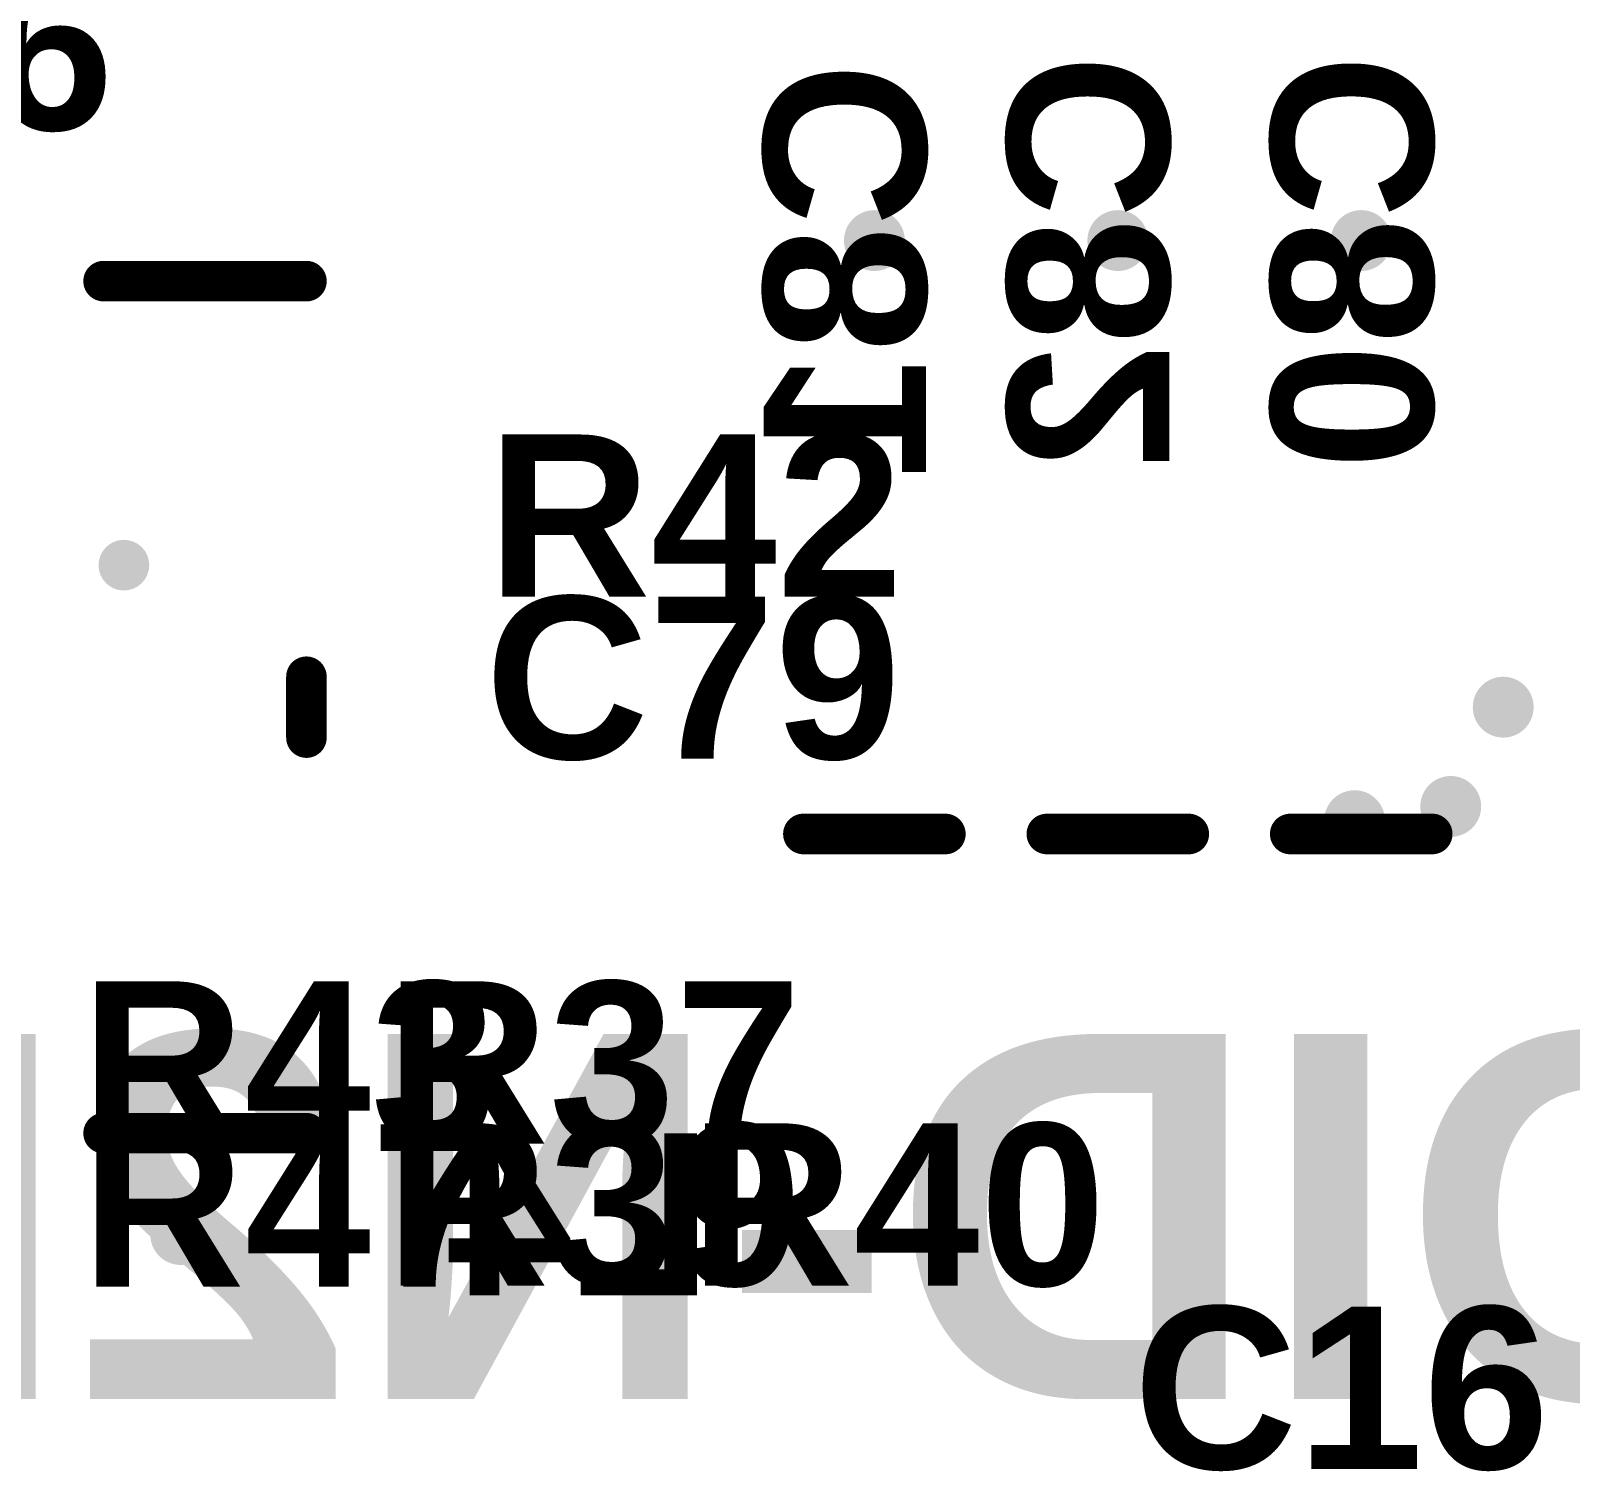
# Model space of a CAD drawing. Extents: x -0.3 to 75.5, y -0.2 to 56.1.
# Drawn here: x 24.74 to 32.33, y 35.63 to 42.73 of the extents above; entities that cross this region are included whole.
import ezdxf

# ---------------------------------------------------------------- set-up
doc = ezdxf.new("R2010")
doc.units = 0
doc.layers.get('0').update_dxf_attribs({"linetype": 'CONTINUOUS'})
for name, color, linetype in [('BOTTOMOVERLAY', 54, 'CONTINUOUS'), ('TOPOVERLAY', 2, 'CONTINUOUS'), ('VIAHOLELAYER', 16, 'CONTINUOUS')]:
    doc.layers.add(name, color=color, linetype=linetype)
doc.styles.add('ARIAL', font='arialbd.ttf', dxfattribs={"height": 0.2})

# ---------------------------------------------------------------- blocks, each defined once
blk = doc.blocks.new('SWPA5040S_B_26')
at = {"layer": 'BOTTOMOVERLAY', "const_width": 0.2}
for points in [[(-0.5, 2.1), (0.5, 2.1)], [(-0.5, -2.1), (0.5, -2.1)]]:
    blk.add_lwpolyline(points, dxfattribs=at)
at = {"layer": 'BOTTOMOVERLAY', "const_width": 0.1}
for points in [[(-0.55, 2.1, 1), (-0.45, 2.1, 1)], [(0.45, 2.1, 1), (0.55, 2.1, 1)], [(-0.55, -2.1, 1), (-0.45, -2.1, 1)], [(0.45, -2.1, 1), (0.55, -2.1, 1)]]:
    blk.add_lwpolyline(points, format="xyb", close=True, dxfattribs=at)
blk = doc.blocks.new('CAPC1608L_B_246')
at = {"layer": 'BOTTOMOVERLAY', "const_width": 0.2}
blk.add_lwpolyline([(-1.3251, 0.35), (-1.3251, -0.35)], dxfattribs=at)
at = {"layer": 'BOTTOMOVERLAY', "const_width": 0.1}
for points in [[(-1.3751, 0.35, 1), (-1.2751, 0.35, 1)], [(-1.3751, -0.35, 1), (-1.2751, -0.35, 1)]]:
    blk.add_lwpolyline(points, format="xyb", close=True, dxfattribs=at)
blk = doc.blocks.new('CAPC1608L_B_247')
at = {"layer": 'BOTTOMOVERLAY', "const_width": 0.2}
blk.add_lwpolyline([(-1.3251, 0.35), (-1.3251, -0.35)], dxfattribs=at)
at = {"layer": 'BOTTOMOVERLAY', "const_width": 0.1}
for points in [[(-1.3751, 0.35, 1), (-1.2751, 0.35, 1)], [(-1.3751, -0.35, 1), (-1.2751, -0.35, 1)]]:
    blk.add_lwpolyline(points, format="xyb", close=True, dxfattribs=at)
blk = doc.blocks.new('CAPC1608L_B_248')
at = {"layer": 'BOTTOMOVERLAY', "const_width": 0.2}
blk.add_lwpolyline([(-1.3251, 0.35), (-1.3251, -0.35)], dxfattribs=at)
at = {"layer": 'BOTTOMOVERLAY', "const_width": 0.1}
for points in [[(-1.3751, 0.35, 1), (-1.2751, 0.35, 1)], [(-1.3751, -0.35, 1), (-1.2751, -0.35, 1)]]:
    blk.add_lwpolyline(points, format="xyb", close=True, dxfattribs=at)
blk = doc.blocks.new('CAPC1005L_249')
at = {"layer": 'TOPOVERLAY', "const_width": 0.2}
blk.add_lwpolyline([(0, -0.15), (0, 0.15)], dxfattribs=at)
at = {"layer": 'TOPOVERLAY', "const_width": 0.1}
for points in [[(-0.05, 0.15, 1), (0.05, 0.15, 1)], [(-0.05, -0.15, 1), (0.05, -0.15, 1)]]:
    blk.add_lwpolyline(points, format="xyb", close=True, dxfattribs=at)

msp = doc.modelspace()

# ---------------------------------------------------------------- hatches: boundary and pattern name
at = {"layer": 'VIAHOLELAYER'}
h = msp.add_hatch(color=16, dxfattribs=at)
edge = h.paths.add_edge_path()
edge.add_arc((28.9, 41.7), 0.15, 0, 360)
h = msp.add_hatch(color=16, dxfattribs=at)
edge = h.paths.add_edge_path()
edge.add_arc((30.1, 41.7), 0.15, 0, 360)
h = msp.add_hatch(color=16, dxfattribs=at)
edge = h.paths.add_edge_path()
edge.add_arc((31.3, 41.7), 0.15, 0, 360)
h = msp.add_hatch(color=16, dxfattribs=at)
edge = h.paths.add_edge_path()
edge.add_arc((25.2, 40.1), 0.125, 0, 360)
h = msp.add_hatch(color=16, dxfattribs=at)
edge = h.paths.add_edge_path()
edge.add_arc((32, 39.4), 0.15, 0, 360)
h = msp.add_hatch(color=16, dxfattribs=at)
edge = h.paths.add_edge_path()
edge.add_arc((31.7413, 38.9107), 0.15, 0, 360)
h = msp.add_hatch(color=16, dxfattribs=at)
edge = h.paths.add_edge_path()
edge.add_arc((31.2673, 38.8406), 0.15, 0, 360)
h = msp.add_hatch(color=16, dxfattribs=at)
edge = h.paths.add_edge_path()
edge.add_arc((25.4801, 36.8005), 0.15, 0, 360)

# ---------------------------------------------------------------- block references
for name, p in [('SWPA5040S_B_26', (25.6, 39.4)), ('CAPC1005L_249', (26.1, 39.4))]:
    msp.add_blockref(name, p)
at = {"rotation": 90}
for name, p in [('CAPC1608L_B_247', (28.9, 40.1)), ('CAPC1608L_B_246', (30.1, 40.1)), ('CAPC1608L_B_248', (31.3, 40.1))]:
    msp.add_blockref(name, p, dxfattribs=at)

# ---------------------------------------------------------------- texts
at = {"layer": 'BOTTOMOVERLAY', "style": 'ARIAL', "text_generation_flag": 2}
for s, height, rotation, p in [('C81', 0.8, 90, (29.1545, 42.5782)), ('C82', 0.8, 90, (30.3545, 42.6182)), ('C80', 0.8, 90, (31.6545, 42.6186)), ('R-R-HKL-ODROID-N2L', 1.799999, 360, (50.352, 35.9894))]:
    msp.add_text(s, height=height, rotation=rotation, dxfattribs=at).set_placement(p)
msp.add_text('L4', height=0.8, dxfattribs=at).set_placement((28.1, 36.5))
at = {"layer": 'TOPOVERLAY', "style": 'ARIAL'}
for s, p in [('C106', (22.4787, 42.2453)), ('R42', (26.991, 39.9442)), ('C79', (26.9805, 39.1455)), ('R43', (24.9884, 37.2486)), ('R37', (26.489, 37.2486)), ('R47', (24.989, 36.5442)), ('R39', (26.4897, 36.5488)), ('R40', (27.9907, 36.5486)), ('C16', (30.1771, 35.6452))]:
    msp.add_text(s, height=0.8, dxfattribs=at).set_placement(p)

doc.saveas('drawing.dxf')
